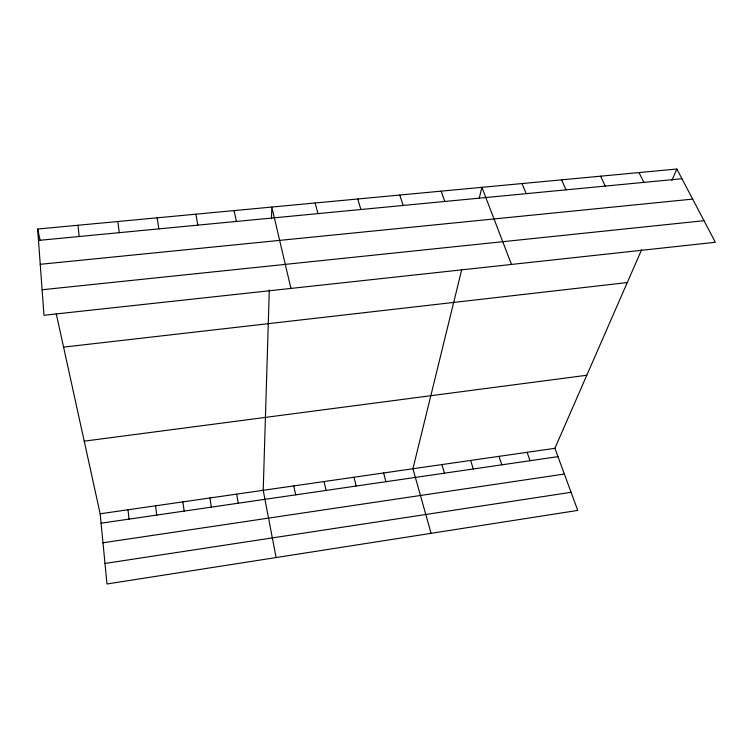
<?xml version="1.0" encoding="UTF-8"?>
<svg xmlns="http://www.w3.org/2000/svg" width="753" height="753" viewBox="0 0 753 753"><rect width="100%" height="100%" fill="white"/><g stroke="black" fill="none" stroke-linecap="round" stroke-linejoin="round"><path stroke-width="1.13" d="M269.301 289.905L263.211 490.307L276.106 557.549M271.466 218.803L271.824 207.056L290.931 288.418M461.721 269.64L412.926 468.743L431.074 533.331M479.181 198.378L481.892 187.328L511.475 264.444M56.24 313.7L100.168 513.781L106.982 583.98L577.739 510.412L554.895 448.308L641.641 249.648M671.845 180.475L676.853 169.02L37.65 229.044L43.985 315.272L715.35 242.278L676.853 169.02M104.987 563.46L571.075 492.302M102.982 542.791L564.355 474.023M101.081 523.184L557.964 456.647M100.168 513.781L554.895 448.308M84.223 441.154L586.794 375.258M63.572 347.124L627.268 282.554M42.112 289.754L704.008 220.695M40.238 264.312L692.656 199.103M38.488 240.414L681.954 178.734M638.986 172.578L643.871 182.386M600.574 176.183L605.224 186.085M561.597 179.845L566.011 189.85M522.036 183.553L526.206 193.662M441.136 191.158L444.797 201.465M527.091 452.308L530.037 460.714M498.994 456.356L501.818 464.817M399.768 195.036L403.156 205.456M470.606 460.441L473.298 468.968M441.917 464.573L444.486 473.166M357.769 198.98L360.885 209.513M315.131 202.99L317.945 213.626M383.616 472.969L385.922 481.694M354.004 477.233L356.16 486.033M324.063 481.544L326.087 490.41M37.65 229.044L40.154 240.471M293.802 485.901L295.675 494.843M234.098 210.595L236.367 221.448M195.874 214.191L197.86 225.138M236.677 494.128L238.277 503.202M209.889 497.978L211.358 507.117M157.123 217.824L158.836 228.884M182.847 501.875L184.184 511.08M155.551 505.809L156.746 515.071M117.845 221.514L119.275 232.677M127.991 509.772L129.045 519.109M78.02 225.251L79.159 236.517"/></g></svg>
